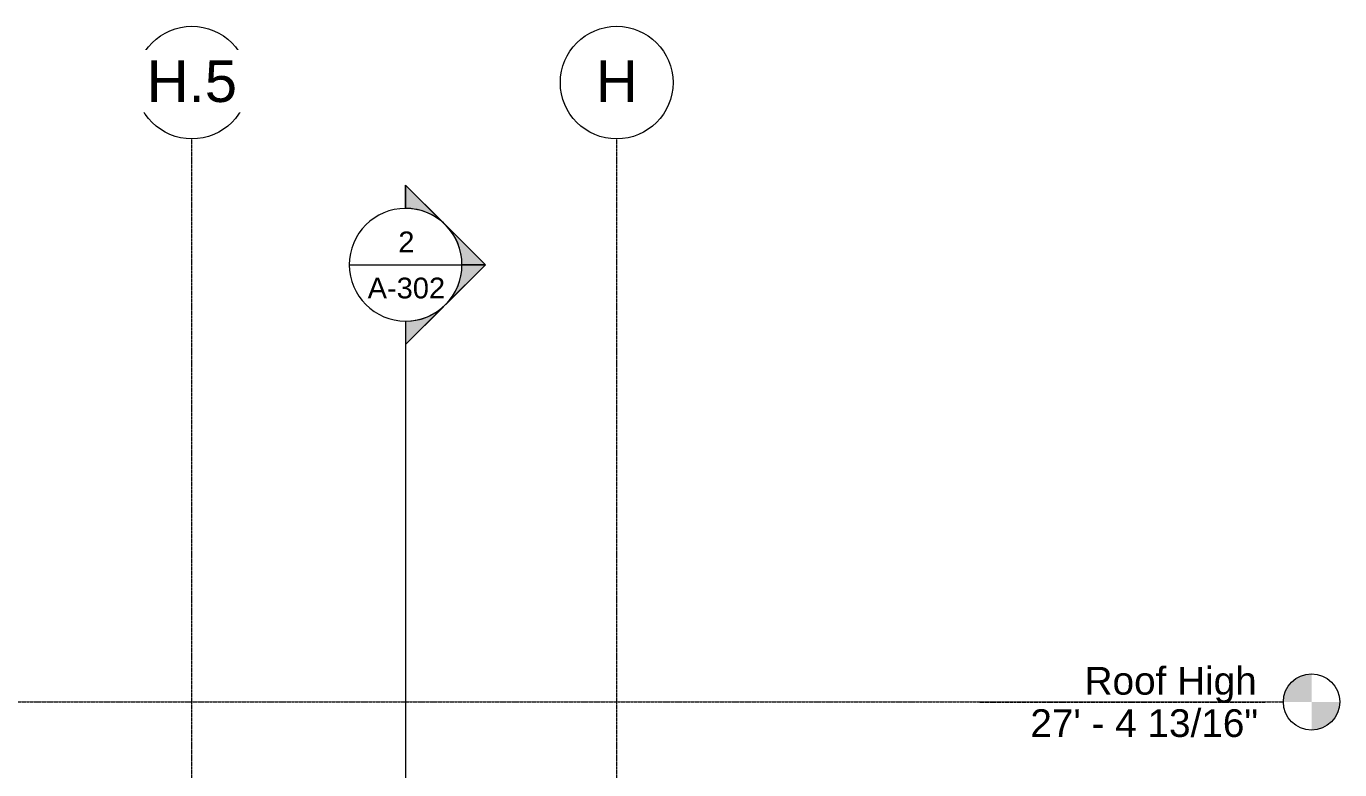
# Model space of a CAD drawing. Header units: inches. Extents: x 20426 to 92531, y -195 to 750.
# Drawn here: x 22449 to 23195, y 290 to 713 of the extents above; entities that cross this region are included whole.
import ezdxf

# ---------------------------------------------------------------- set-up
doc = ezdxf.new("R2010")
doc.units = ezdxf.units.IN
doc.header["$MEASUREMENT"] = 0
doc.linetypes.add('Grid Line 1_2_', pattern=[0.875, 0.5, -0.125, 0.125, -0.125])
for name, color, linetype, lineweight in [('A-FLOR-LEVL', 51, 'Continuous', 9), ('G-ANNO-SYMB', 111, 'Continuous', 9), ('S-GRID', 1, 'Continuous', 9), ('S-GRID-IDEN', 1, 'Continuous', 9)]:
    doc.layers.add(name, color=color, linetype=linetype, lineweight=lineweight)
doc.styles.add('Arial', font='arial.ttf', dxfattribs={"height": 15.736527})
doc.styles.add('Arial_1', font='arial.ttf', dxfattribs={"height": 23.60479})
doc.styles.add('Arial_2', font='arial.ttf', dxfattribs={"height": 11.802395})

# ---------------------------------------------------------------- blocks, each defined once
blk = doc.blocks.new('Grid - Grid Head - Circle-14747-Elevation - West')
at = {"layer": 'S-GRID-IDEN'}
blk.add_circle((21143.8, 680.66), 32, dxfattribs=at)
blk = doc.blocks.new('Level - Level Head - Circle-15001-Elevation - West')
at = {"layer": 'A-FLOR-LEVL'}
h = blk.add_hatch(color=256, dxfattribs=at)
edge = h.paths.add_edge_path(flags=0)
edge.add_line((23178.87, 0), (23162.87, 0))
edge.add_arc((23178.87, 0), 16, 90, 180, ccw=False)
edge.add_line((23178.87, 16), (23178.87, 0))
h = blk.add_hatch(color=256, dxfattribs=at)
edge = h.paths.add_edge_path(flags=0)
edge.add_line((23178.87, -16), (23178.87, 0))
edge.add_line((23178.87, 0), (23194.87, 0))
edge.add_arc((23178.87, 0), 16, 270, 360, ccw=False)
blk.add_circle((23178.87, 0), 16, dxfattribs=at)
blk = doc.blocks.new('Section - Section Head - Filled-1526-Elevation - West')
at = {"layer": 'G-ANNO-SYMB'}
h = blk.add_hatch(color=256, dxfattribs=at)
edge = h.paths.add_edge_path(flags=0)
edge.add_arc((22310.53, 577.16), 32.04, 47.9216, 90)
edge.add_line((22310.53, 609.2), (22310.53, 622.41))
edge.add_line((22310.53, 622.41), (22332, 600.94))
h = blk.add_hatch(color=256, dxfattribs=at)
edge = h.paths.add_edge_path(flags=0)
edge.add_line((22333.16, 599.78), (22355.79, 577.16))
edge.add_line((22355.79, 577.16), (22342.53, 577.16))
edge.add_arc((22310.53, 577.16), 32, 0, 45)
h = blk.add_hatch(color=256, dxfattribs=at)
edge = h.paths.add_edge_path(flags=0)
edge.add_arc((22310.53, 577.16), 32, 315, 360)
edge.add_line((22342.53, 577.16), (22355.79, 577.16))
edge.add_line((22355.79, 577.16), (22333.16, 554.53))
h = blk.add_hatch(color=256, dxfattribs=at)
edge = h.paths.add_edge_path(flags=0)
edge.add_line((22332, 553.37), (22310.53, 531.9))
edge.add_line((22310.53, 531.9), (22310.53, 545.12))
edge.add_arc((22310.53, 577.16), 32.04, 270, 312.0784)
for p, q in [((22355.79, 577.16), (22310.53, 622.41)), ((22310.53, 609.16), (22310.53, 622.41)), ((22332, 600.94), (22310.53, 622.41)), ((22310.53, 622.41), (22310.53, 609.2)), ((22355.79, 577.16), (22333.16, 599.78)), ((22355.79, 577.16), (22310.53, 531.9)), ((22333.16, 554.53), (22355.79, 577.16)), ((22342.53, 577.16), (22355.79, 577.16)), ((22355.79, 577.16), (22342.53, 577.16)), ((22310.53, 531.9), (22332, 553.37)), ((22310.53, 545.16), (22310.53, 531.9)), ((22310.53, 545.12), (22310.53, 531.9))]:
    blk.add_line(p, q, dxfattribs=at)
for radius, start, end in [(32, 90, 270), (32.04, 47.9216, 90), (32, 270, 90), (32, 0, 45), (32, 315, 0), (32.04, 270, 312.0784)]:
    blk.add_arc((22310.53, 577.16), radius, start, end, dxfattribs=at)

msp = doc.modelspace()

# ---------------------------------------------------------------- linework, layer by layer
at = {"layer": 'G-ANNO-SYMB'}
for p, q in [((22632.44, 577.16), (22696.44, 577.16)), ((22664.44, 545.16), (22664.44, -54.82))]:
    msp.add_line(p, q, dxfattribs=at)
at = {"layer": 'S-GRID', "linetype": 'Grid Line 1_2_'}
for p, q in [((22543.05, -132), (22543.05, 648.66)), ((22784.3, -132), (22784.3, 648.66))]:
    msp.add_line(p, q, dxfattribs=at)

# ---------------------------------------------------------------- block references
at = {"layer": 'A-FLOR-LEVL'}
msp.add_blockref('Level - Level Head - Circle-15001-Elevation - West', (0, 328.83), dxfattribs=at)
at = {"layer": 'G-ANNO-SYMB'}
msp.add_blockref('Section - Section Head - Filled-1526-Elevation - West', (353.91, 0), dxfattribs=at)
at = {"layer": 'S-GRID-IDEN'}
for p in [(1399.25, 0), (1640.5, 0)]:
    msp.add_blockref('Grid - Grid Head - Circle-14747-Elevation - West', p, dxfattribs=at)

# ---------------------------------------------------------------- texts
at = {"layer": 'A-FLOR-LEVL', "insert": (23147.74, 348.72), "char_height": 15.737, "width": 116.352, "attachment_point": 3, "line_spacing_factor": 0.938532, "style": 'Arial', "bg_fill": 3, "box_fill_scale": 1.25, "bg_fill_color": 0, "bg_fill_transparency": 0}
msp.add_mtext('Roof High', dxfattribs=at)
at = {"layer": 'G-ANNO-SYMB', "attachment_point": 2, "line_spacing_factor": 0.938532, "style": 'Arial_2'}
for s, insert, char_height, width in [('2', (22664.85, 596.05), 11.8, 10.944), ('A-302', (22664.85, 569.87), 11.802, 52.416)]:
    msp.add_mtext(s, dxfattribs=dict(at, insert=insert, char_height=char_height, width=width))

# ---------------------------------------------------------------- next in the draw order: texts
at = {"layer": 'A-FLOR-LEVL', "insert": (23148.52, 324.68), "char_height": 15.7365, "width": 154.176, "attachment_point": 3, "line_spacing_factor": 0.938532, "style": 'Arial', "bg_fill": 3, "box_fill_scale": 1.25, "bg_fill_color": 0, "bg_fill_transparency": 0}
msp.add_mtext('27\' - 4 13/16"', dxfattribs=at)
at = {"layer": 'S-GRID-IDEN', "attachment_point": 2, "line_spacing_factor": 0.938532, "style": 'Arial_1', "bg_fill": 3, "box_fill_scale": 1.25, "bg_fill_color": 0, "bg_fill_transparency": 0}
for s, insert, char_height, width in [('H.5', (22543.05, 693.24), 23.605, 61.056), ('H', (22784.3, 693.24), 23.6, 28.224)]:
    msp.add_mtext(s, dxfattribs=dict(at, insert=insert, char_height=char_height, width=width))

# ---------------------------------------------------------------- next in the draw order: linework, layer by layer
at = {"layer": 'A-FLOR-LEVL', "linetype": 'Grid Line 1_2_'}
msp.add_line((20426.1, 328.83), (23162.87, 328.83), dxfattribs=at)

doc.saveas('drawing.dxf')
